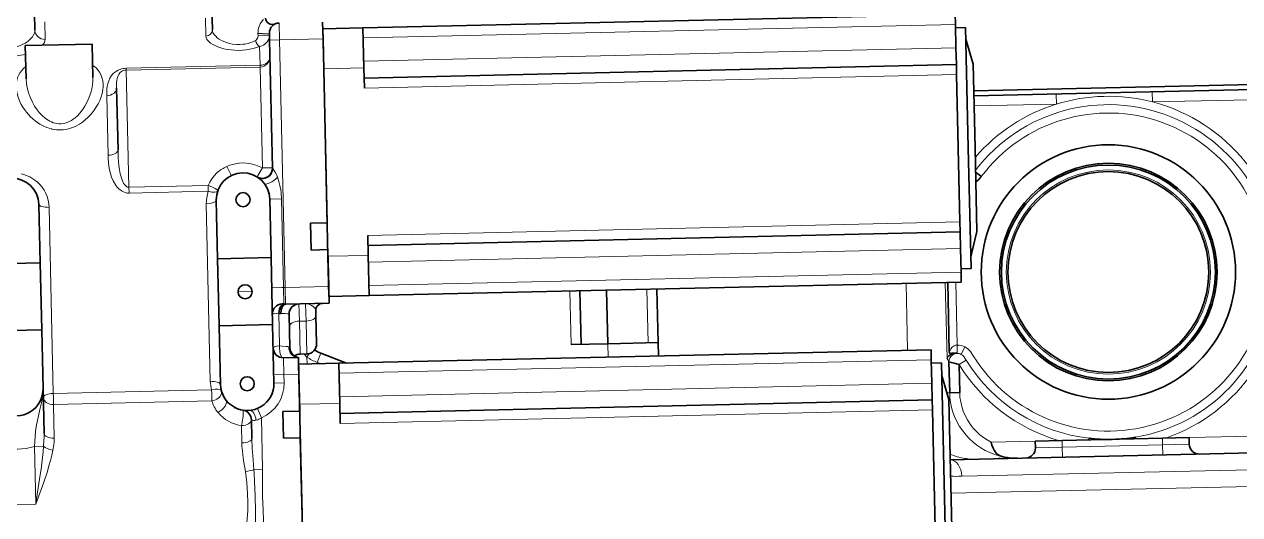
# Model space of a CAD drawing. Header units: inches. Extents: x 185496 to 352137, y 107182 to 179410.
# Drawn here: x 235501.1 to 235864.2, y 166634 to 166780.5 of the extents above; entities that cross this region are included whole.
import ezdxf

# ---------------------------------------------------------------- set-up
doc = ezdxf.new("R2010")
doc.units = ezdxf.units.IN
doc.header["$MEASUREMENT"] = 0
doc.linetypes.add('DASH', pattern=[0.35, 0.25, -0.1])

# ---------------------------------------------------------------- blocks, each defined once
blk = doc.blocks.new('机器人')
at = {"color": 7, "lineweight": 13}
for p, q in [((-1696.54, 554.32), (-1696.54, 708.08)), ((-1691.54, 551.02), (-1691.54, 708.08)), ((-1807.04, 613.87), (-1807.04, 661.02)), ((-1704.54, 584.52), (-1704.54, 614.52)), ((-1807.04, 585.17), (-1807.04, 560.52)), ((-1831.54, 378.52), (-1831.54, 555.52)), ((-1824.54, 378.52), (-1824.54, 555.52)), ((-1816.54, 555.52), (-1816.54, 378.52)), ((-1772.54, 378.52), (-1772.54, 555.52)), ((-1764.54, 378.52), (-1764.54, 555.52)), ((-1757.54, 378.52), (-1757.54, 555.52)), ((-1731.77, 550.74), (-1754.54, 550.74)), ((-1731.54, 369.02), (-1731.54, 546.02)), ((-1724.54, 369.02), (-1724.54, 546.02)), ((-1716.54, 546.02), (-1716.54, 369.02)), ((-1734.54, 539.02), (-1754.54, 539.02)), ((-1831.54, 353.52), (-1757.54, 353.52)), ((-1784.04, 353.02), (-1757.54, 353.02)), ((-1824.07, 347.52), (-1824.07, 307.52)), ((-1823.54, 347.52), (-1823.54, 307.52)), ((-1793.38, 347.52), (-1823.54, 347.52)), ((-1788.5, 331.21), (-1788.5, 307.52)), ((-1786.77, 331.21), (-1786.77, 307.52)), ((-1783.07, 330.52), (-1730.01, 330.52)), ((-1727.44, 330.85), (-1727.44, 283.52)), ((-1724.15, 330.85), (-1724.15, 283.52)), ((-1788.5, 307.52), (-1823.54, 307.52)), ((-1783.07, 283.52), (-1727.44, 283.52))]:
    blk.add_line(p, q, dxfattribs=at)
at = {"color": 7, "lineweight": 35}
for p, q in [((-1810.04, 661.02), (-1810.04, 560.52)), ((-1701.54, 657.53), (-1701.54, 551.02)), ((-1811.54, 560.52), (-1811.54, 653.02)), ((-1706.54, 584.52), (-1706.54, 614.52)), ((-1819.54, 560.52), (-1794.54, 560.52)), ((-1794.54, 560.52), (-1769.54, 560.52)), ((-1830.54, 558.52), (-1794.54, 558.52)), ((-1794.54, 558.52), (-1758.54, 558.52)), ((-1834.54, 378.52), (-1834.54, 555.52)), ((-1819.54, 378.52), (-1819.54, 555.52)), ((-1816.54, 555.52), (-1772.54, 555.52)), ((-1769.54, 378.52), (-1769.54, 555.52)), ((-1754.54, 555.52), (-1754.54, 378.52)), ((-1733.92, 551.46), (-1754.54, 551.46)), ((-1730.54, 549.02), (-1658.54, 549.02)), ((-1719.54, 551.02), (-1669.54, 551.02)), ((-1734.54, 369.02), (-1734.54, 546.02)), ((-1719.54, 369.02), (-1719.54, 546.02)), ((-1716.54, 546.02), (-1672.54, 546.02)), ((-1831.54, 366.52), (-1776.54, 366.52)), ((-1822.54, 366.52), (-1766.54, 366.52)), ((-1722.54, 357.02), (-1666.54, 357.02)), ((-1712.54, 357.02), (-1657.54, 357.02)), ((-1831.54, 350.52), (-1793.26, 350.52)), ((-1766.54, 349.52), (-1746.54, 349.52)), ((-1835, 333.52), (-1868.54, 333.52)), ((-1746.54, 333.52), (-1766.54, 333.52)), ((-1836.07, 280.52), (-1868.54, 280.52)), ((-1766.54, 280.52), (-1746.54, 280.52))]:
    blk.add_line(p, q, dxfattribs=at)
at = {"color": 7, "lineweight": 13, "ltscale": 0.475002}
blk.add_line((-1706.54, 622.52), (-1706.54, 641.52), dxfattribs=at)
at = {"color": 7, "lineweight": 35, "ltscale": 0.05}
for p, q in [((-1706.54, 622.52), (-1704.54, 622.52)), ((-1706.54, 576.52), (-1704.54, 576.52)), ((-1737.54, 359.52), (-1737.54, 357.52)), ((-1833.54, 350.52), (-1831.54, 350.52))]:
    blk.add_line(p, q, dxfattribs=at)
at = {"color": 7, "lineweight": 35, "ltscale": 0.2}
for p, q in [((-1706.54, 622.52), (-1706.54, 614.52)), ((-1706.54, 584.52), (-1706.54, 576.52)), ((-1768.54, 361.52), (-1776.54, 361.52)), ((-1720.54, 352.02), (-1712.54, 352.02))]:
    blk.add_line(p, q, dxfattribs=at)
at = {"color": 7, "lineweight": 13, "ltscale": 0.2}
for p, q in [((-1704.54, 614.52), (-1704.54, 622.52)), ((-1704.54, 576.52), (-1704.54, 584.52))]:
    blk.add_line(p, q, dxfattribs=at)
at = {"color": 7, "lineweight": 13, "ltscale": 0.075}
for p, q in [((-1810.04, 613.87), (-1807.04, 613.87)), ((-1701.54, 614.52), (-1704.54, 614.52)), ((-1807.04, 585.17), (-1810.04, 585.17)), ((-1704.54, 584.52), (-1701.54, 584.52)), ((-1831.54, 350.52), (-1831.54, 353.52)), ((-1757.54, 352.52), (-1757.54, 349.52)), ((-1731.54, 352.52), (-1731.54, 349.52)), ((-1729.04, 352.52), (-1729.04, 349.52))]:
    blk.add_line(p, q, dxfattribs=at)
at = {"color": 7, "lineweight": 13, "ltscale": 0.05}
for p, q in [((-1706.54, 614.52), (-1704.54, 614.52)), ((-1706.54, 584.52), (-1704.54, 584.52)), ((-1747.37, 359.52), (-1747.37, 357.52)), ((-1833.54, 350.52), (-1833.54, 348.52)), ((-1833, 350.52), (-1833, 348.52))]:
    blk.add_line(p, q, dxfattribs=at)
at = {"color": 7, "lineweight": 35, "ltscale": 0.012019}
for p, q in [((-1707.02, 606.41), (-1706.54, 606.47)), ((-1707.02, 592.64), (-1706.54, 592.57))]:
    blk.add_line(p, q, dxfattribs=at)
at = {"color": 7, "lineweight": 13, "ltscale": 0.330296}
blk.add_line((-1706.54, 563.31), (-1706.54, 576.52), dxfattribs=at)
at = {"color": 7, "lineweight": 35, "ltscale": 0.194052}
for p, q in [((-1819.54, 560.52), (-1827.04, 558.52)), ((-1769.54, 560.52), (-1762.04, 558.52)), ((-1719.54, 551.02), (-1727.04, 549.02))]:
    blk.add_line(p, q, dxfattribs=at)
at = {"color": 7, "lineweight": 35, "ltscale": 0.003589}
blk.add_line((-1791.76, 560.59), (-1791.63, 560.52), dxfattribs=at)
at = {"color": 7, "lineweight": 35, "ltscale": 0.053971}
blk.add_line((-1785.95, 562.22), (-1787.28, 560.52), dxfattribs=at)
at = {"color": 7, "lineweight": 35, "ltscale": 0.075}
for p, q in [((-1830.54, 558.52), (-1830.54, 555.52)), ((-1758.54, 558.52), (-1758.54, 555.52)), ((-1831.54, 555.52), (-1834.54, 555.52)), ((-1819.54, 555.52), (-1816.54, 555.52)), ((-1769.54, 555.52), (-1772.54, 555.52)), ((-1754.54, 555.52), (-1757.54, 555.52)), ((-1730.54, 549.02), (-1730.54, 546.02)), ((-1731.54, 546.02), (-1734.54, 546.02)), ((-1716.54, 546.02), (-1719.54, 546.02))]:
    blk.add_line(p, q, dxfattribs=at)
at = {"color": 7, "lineweight": 13, "ltscale": 0.062237}
blk.add_line((-1735.15, 556.16), (-1732.96, 554.97), dxfattribs=at)
at = {"color": 7, "lineweight": 13, "ltscale": 0.0625}
for p, q in [((-1729.91, 554.28), (-1731.18, 556.43)), ((-1729.04, 352.52), (-1731.54, 352.52))]:
    blk.add_line(p, q, dxfattribs=at)
at = {"color": 7, "lineweight": 35, "ltscale": 0.175}
for p, q in [((-1824.54, 555.52), (-1831.54, 555.52)), ((-1757.54, 555.52), (-1764.54, 555.52)), ((-1724.54, 546.02), (-1731.54, 546.02))]:
    blk.add_line(p, q, dxfattribs=at)
at = {"color": 7, "lineweight": 35, "ltscale": 0.125}
for p, q in [((-1819.54, 555.52), (-1824.54, 555.52)), ((-1764.54, 555.52), (-1769.54, 555.52)), ((-1719.54, 546.02), (-1724.54, 546.02)), ((-1831.54, 366.52), (-1836.54, 366.52)), ((-1776.54, 366.52), (-1776.54, 361.52)), ((-1768.54, 361.52), (-1768.54, 366.52)), ((-1752.54, 366.52), (-1757.54, 366.52)), ((-1736.54, 357.02), (-1731.54, 357.02)), ((-1720.54, 352.02), (-1720.54, 357.02)), ((-1712.54, 357.02), (-1712.54, 352.02))]:
    blk.add_line(p, q, dxfattribs=at)
at = {"color": 7, "lineweight": 13, "ltscale": 0.469482}
blk.add_line((-1754.54, 553.85), (-1735.77, 553.85), dxfattribs=at)
at = {"color": 7, "lineweight": 13, "ltscale": 0.06181}
blk.add_line((-1735.77, 553.85), (-1733.29, 553.8), dxfattribs=at)
at = {"color": 7, "lineweight": 13, "ltscale": 0.003115}
blk.add_line((-1733.29, 553.8), (-1733.3, 553.68), dxfattribs=at)
at = {"color": 7, "lineweight": 35, "ltscale": 0.209238}
blk.add_line((-1729.91, 554.28), (-1721.54, 554.28), dxfattribs=at)
at = {"color": 7, "lineweight": 35, "ltscale": 0.07473}
blk.add_line((-1721.54, 554.28), (-1721.54, 551.29), dxfattribs=at)
at = {"color": 7, "lineweight": 35, "ltscale": 0.230869}
blk.add_line((-1721.54, 551.29), (-1730.78, 551.29), dxfattribs=at)
at = {"color": 7, "lineweight": 13, "ltscale": 0.020004}
blk.add_line((-1721.54, 550.49), (-1721.54, 551.29), dxfattribs=at)
at = {"color": 7, "lineweight": 35, "ltscale": 0.400003}
for p, q in [((-1754.54, 464.52), (-1738.54, 464.52)), ((-1738.54, 449.52), (-1754.54, 449.52)), ((-1754.54, 441.52), (-1738.54, 441.52))]:
    blk.add_line(p, q, dxfattribs=at)
at = {"color": 7, "lineweight": 13, "ltscale": 0.400003}
for p, q in [((-1738.54, 461.52), (-1754.54, 461.52)), ((-1738.54, 438.52), (-1754.54, 438.52))]:
    blk.add_line(p, q, dxfattribs=at)
at = {"color": 7, "lineweight": 35, "ltscale": 0.375}
blk.add_line((-1738.54, 464.52), (-1738.54, 449.52), dxfattribs=at)
at = {"color": 7, "lineweight": 35, "ltscale": 0.099997}
blk.add_line((-1738.54, 464.52), (-1734.54, 464.52), dxfattribs=at)
at = {"color": 7, "lineweight": 35, "ltscale": 0.275}
for p, q in [((-1738.54, 438.52), (-1738.54, 449.52)), ((-1768.54, 366.52), (-1757.54, 366.52)), ((-1731.54, 357.02), (-1720.54, 357.02))]:
    blk.add_line(p, q, dxfattribs=at)
at = {"color": 7, "lineweight": 13, "ltscale": 0.099997}
blk.add_line((-1738.54, 449.52), (-1734.54, 449.52), dxfattribs=at)
at = {"color": 7, "lineweight": 35, "ltscale": 0.3}
for p, q in [((-1822.54, 378.52), (-1834.54, 378.52)), ((-1834.54, 378.52), (-1834.54, 366.52)), ((-1766.54, 378.52), (-1754.54, 378.52)), ((-1754.54, 378.52), (-1754.54, 366.52)), ((-1722.54, 369.02), (-1734.54, 369.02)), ((-1734.54, 369.02), (-1734.54, 357.02)), ((-1834.54, 366.52), (-1822.54, 366.52)), ((-1766.54, 366.52), (-1754.54, 366.52)), ((-1722.54, 357.02), (-1734.54, 357.02))]:
    blk.add_line(p, q, dxfattribs=at)
at = {"color": 7, "lineweight": 35, "ltscale": 0.15}
for p, q in [((-1822.54, 378.52), (-1816.54, 378.52)), ((-1772.54, 378.52), (-1766.54, 378.52)), ((-1722.54, 369.02), (-1716.54, 369.02))]:
    blk.add_line(p, q, dxfattribs=at)
at = {"color": 7, "lineweight": 13, "ltscale": 0.3}
for p, q in [((-1822.54, 378.52), (-1822.54, 366.52)), ((-1766.54, 378.52), (-1766.54, 366.52)), ((-1722.54, 369.02), (-1722.54, 357.02))]:
    blk.add_line(p, q, dxfattribs=at)
at = {"color": 7, "lineweight": 35, "ltscale": 0.204995}
blk.add_line((-1734.54, 371.32), (-1737.7, 363.75), dxfattribs=at)
at = {"color": 7, "lineweight": 13, "ltscale": 0.325}
for p, q in [((-1831.54, 353.52), (-1831.54, 366.52)), ((-1757.54, 353.52), (-1757.54, 366.52))]:
    blk.add_line(p, q, dxfattribs=at)
at = {"color": 7, "lineweight": 35, "ltscale": 0.325}
blk.add_line((-1752.54, 366.52), (-1752.54, 353.52), dxfattribs=at)
at = {"color": 7, "lineweight": 13, "ltscale": 0.074999}
blk.add_line((-1734.93, 362.6), (-1737.7, 363.75), dxfattribs=at)
at = {"color": 7, "lineweight": 13, "ltscale": 0.024994}
blk.add_line((-1734.54, 363.52), (-1734.93, 362.6), dxfattribs=at)
at = {"color": 7, "lineweight": 13, "ltscale": 0.129309}
for p, q in [((-1752.54, 359.52), (-1747.37, 359.52)), ((-1752.54, 357.52), (-1747.37, 357.52))]:
    blk.add_line(p, q, dxfattribs=at)
at = {"color": 7, "lineweight": 35, "ltscale": 3.58582e-05}
blk.add_line((-1752.54, 359.52), (-1752.54, 359.52), dxfattribs=at)
at = {"color": 7, "lineweight": 35, "ltscale": 0.043103}
blk.add_line((-1750.54, 362.52), (-1748.82, 362.52), dxfattribs=at)
at = {"color": 7, "lineweight": 35, "ltscale": 0.206897}
blk.add_line((-1740.54, 362.52), (-1748.82, 362.52), dxfattribs=at)
at = {"color": 7, "lineweight": 13, "ltscale": 0.245691}
for p, q in [((-1747.37, 359.52), (-1737.54, 359.52)), ((-1747.37, 357.52), (-1737.54, 357.52))]:
    blk.add_line(p, q, dxfattribs=at)
at = {"color": 7, "lineweight": 13, "ltscale": 0.031564}
blk.add_line((-1736.58, 359.52), (-1737.63, 360.22), dxfattribs=at)
at = {"color": 7, "lineweight": 13, "ltscale": 0.05083}
blk.add_line((-1736.58, 359.52), (-1734.54, 359.52), dxfattribs=at)
at = {"color": 7, "lineweight": 35, "ltscale": 0.1125}
blk.add_line((-1736.54, 352.52), (-1736.54, 357.02), dxfattribs=at)
at = {"color": 7, "lineweight": 13, "ltscale": 0.1125}
blk.add_line((-1731.54, 357.02), (-1731.54, 352.52), dxfattribs=at)
at = {"color": 7, "lineweight": 13, "ltscale": 0.125}
for p, q in [((-1836.54, 353.52), (-1831.54, 353.52)), ((-1752.54, 353.52), (-1757.54, 353.52)), ((-1736.54, 352.52), (-1731.54, 352.52))]:
    blk.add_line(p, q, dxfattribs=at)
at = {"color": 7, "lineweight": 13, "ltscale": 0.0875}
blk.add_line((-1784.04, 349.52), (-1784.04, 353.02), dxfattribs=at)
at = {"color": 7, "lineweight": 13, "ltscale": 0.0125}
for q in [(-1757.54, 353.52), (-1757.54, 352.52)]:
    blk.add_line((-1757.54, 353.02), q, dxfattribs=at)
at = {"color": 7, "lineweight": 13, "ltscale": 0.12395}
blk.add_line((-1752.59, 353.02), (-1757.54, 353.02), dxfattribs=at)
at = {"color": 7, "lineweight": 13, "ltscale": 0.012241}
blk.add_line((-1751.54, 351.91), (-1751.54, 352.4), dxfattribs=at)
at = {"color": 7, "lineweight": 35, "ltscale": 0.25105}
blk.add_line((-1749.54, 354.52), (-1739.5, 354.52), dxfattribs=at)
at = {"color": 7, "lineweight": 13, "ltscale": 0.002911}
blk.add_line((-1739.31, 354.53), (-1739.2, 354.54), dxfattribs=at)
at = {"color": 7, "lineweight": 13, "ltscale": 0.003172}
blk.add_line((-1793.26, 350.52), (-1793.16, 350.6), dxfattribs=at)
at = {"color": 7, "lineweight": 13, "ltscale": 0.002062}
blk.add_line((-1793.16, 350.6), (-1793.1, 350.65), dxfattribs=at)
at = {"color": 7, "lineweight": 35, "ltscale": 0.4375}
for p, q in [((-1766.54, 349.52), (-1784.04, 349.52)), ((-1729.04, 349.52), (-1746.54, 349.52)), ((-1784.04, 333.52), (-1766.54, 333.52)), ((-1746.54, 333.52), (-1729.04, 333.52)), ((-1766.54, 280.52), (-1784.04, 280.52)), ((-1729.04, 280.52), (-1746.54, 280.52))]:
    blk.add_line(p, q, dxfattribs=at)
at = {"color": 7, "lineweight": 35, "ltscale": 0.4}
for p, q in [((-1766.54, 349.52), (-1766.54, 333.52)), ((-1746.54, 333.52), (-1746.54, 349.52)), ((-1766.54, 280.52), (-1766.54, 264.52)), ((-1746.54, 264.52), (-1746.54, 280.52))]:
    blk.add_line(p, q, dxfattribs=at)
at = {"color": 7, "lineweight": 13, "ltscale": 0.243793}
blk.add_line((-1740.1, 351.4), (-1749.86, 351.4), dxfattribs=at)
at = {"color": 7, "lineweight": 13, "ltscale": 0.035}
for p, q in [((-1833.54, 348.52), (-1833.54, 347.12)), ((-1833, 348.52), (-1833, 347.12))]:
    blk.add_line(p, q, dxfattribs=at)
at = {"color": 7, "lineweight": 13, "ltscale": 0.013602}
blk.add_line((-1833, 347.12), (-1833.54, 347.12), dxfattribs=at)
at = {"color": 7, "lineweight": 13, "ltscale": 0.140103}
blk.add_line((-1829.67, 347.52), (-1824.07, 347.52), dxfattribs=at)
at = {"color": 7, "lineweight": 13, "ltscale": 0.013229}
for p, q in [((-1824.07, 347.52), (-1823.54, 347.52)), ((-1824.07, 307.52), (-1823.54, 307.52))]:
    blk.add_line(p, q, dxfattribs=at)
at = {"color": 7, "lineweight": 13, "ltscale": 0.00358}
blk.add_line((-1793.26, 347.44), (-1793.38, 347.52), dxfattribs=at)
at = {"color": 7, "lineweight": 13, "ltscale": 0.075001}
blk.add_line((-1721.59, 344.43), (-1718.8, 345.52), dxfattribs=at)
at = {"color": 7, "lineweight": 13, "ltscale": 0.384122}
blk.add_line((-1718.8, 345.52), (-1703.43, 345.52), dxfattribs=at)
at = {"color": 7, "lineweight": 13, "ltscale": 0.064429}
blk.add_line((-1703.43, 345.52), (-1703.43, 342.94), dxfattribs=at)
at = {"color": 7, "lineweight": 13, "ltscale": 0.105}
blk.add_line((-1756.54, 343.62), (-1756.54, 339.42), dxfattribs=at)
at = {"color": 7, "lineweight": 35, "ltscale": 0.139316}
blk.add_line((-1718.23, 342.52), (-1712.65, 342.52), dxfattribs=at)
at = {"color": 7, "lineweight": 13, "ltscale": 0.00158}
blk.add_line((-1718.08, 343.94), (-1718.07, 343.88), dxfattribs=at)
at = {"color": 7, "lineweight": 13, "ltscale": 0.003315}
blk.add_line((-1794.96, 340.6), (-1794.95, 340.47), dxfattribs=at)
at = {"color": 7, "lineweight": 13, "ltscale": 0.129593}
blk.add_line((-1711.39, 339.52), (-1716.57, 339.52), dxfattribs=at)
at = {"color": 7, "lineweight": 35, "ltscale": 0.000236314}
blk.add_line((-1723.33, 335.92), (-1723.32, 335.93), dxfattribs=at)
at = {"color": 7, "lineweight": 13, "ltscale": 0.135199}
blk.add_line((-1838.54, 331.52), (-1833.14, 331.52), dxfattribs=at)
at = {"color": 7, "lineweight": 13, "ltscale": 0.004774}
blk.add_line((-1792.32, 334.02), (-1792.19, 333.87), dxfattribs=at)
at = {"color": 7, "lineweight": 13, "ltscale": 0.015631}
blk.add_line((-1787.87, 331.21), (-1788.5, 331.21), dxfattribs=at)
at = {"color": 7, "lineweight": 13, "ltscale": 0.027646}
blk.add_line((-1787.87, 331.21), (-1786.77, 331.21), dxfattribs=at)
at = {"color": 7, "lineweight": 13, "ltscale": 0.026617}
for p, q in [((-1726.38, 330.85), (-1727.44, 330.85)), ((-1727.44, 283.52), (-1726.38, 283.52))]:
    blk.add_line(p, q, dxfattribs=at)
at = {"color": 7, "lineweight": 13, "ltscale": 0.055521}
for p, q in [((-1726.38, 330.85), (-1724.15, 330.85)), ((-1726.38, 283.52), (-1724.15, 283.52))]:
    blk.add_line(p, q, dxfattribs=at)
at = {"color": 7, "lineweight": 13, "ltscale": 0.002429}
blk.add_line((-1720.7, 332.56), (-1720.63, 332.62), dxfattribs=at)
at = {"color": 7, "lineweight": 13, "ltscale": 0.043277}
blk.add_line((-1788.5, 307.52), (-1786.77, 307.52), dxfattribs=at)
at = {"color": 7, "lineweight": 35, "ltscale": 0.460593}
blk.add_line((-1799.77, 304.52), (-1818.2, 304.52), dxfattribs=at)
at = {"color": 7, "lineweight": 13, "ltscale": 0.444336}
blk.add_line((-1816.02, 301.52), (-1798.25, 301.52), dxfattribs=at)
at = {"color": 7, "lineweight": 13, "ltscale": 0.000743358}
blk.add_line((-1814.89, 299.52), (-1814.86, 299.5), dxfattribs=at)
at = {"color": 7, "lineweight": 35, "ltscale": 0.25}
for p, q in [((-1831.54, 297.52), (-1831.54, 287.52)), ((-1831.54, 287.52), (-1831.54, 277.52))]:
    blk.add_line(p, q, dxfattribs=at)
at = {"color": 7, "lineweight": 35, "ltscale": 0.248831}
blk.add_line((-1821.59, 297.52), (-1831.54, 297.52), dxfattribs=at)
at = {"color": 7, "lineweight": 13, "ltscale": 0.00345}
blk.add_line((-1807.92, 287.52), (-1807.92, 287.66), dxfattribs=at)
at = {"color": 7, "lineweight": 13, "ltscale": 0.131927}
blk.add_line((-1838.54, 283.52), (-1833.27, 283.52), dxfattribs=at)
at = {"color": 7, "lineweight": 13, "ltscale": 0.000393257}
blk.add_line((-1808.31, 285.38), (-1808.31, 285.39), dxfattribs=at)
at = {"color": 7, "lineweight": 13, "ltscale": 0.003767}
blk.add_line((-1806.44, 284.9), (-1806.48, 284.75), dxfattribs=at)
at = {"color": 7, "lineweight": 13, "ltscale": 0.251511}
blk.add_line((-1714.09, 283.52), (-1724.15, 283.52), dxfattribs=at)
at = {"color": 7, "lineweight": 35, "ltscale": 3.66211e-05}
blk.add_line((-1836.07, 280.52), (-1836.07, 280.52), dxfattribs=at)
at = {"color": 7, "lineweight": 35, "ltscale": 0.337085}
blk.add_line((-1715.56, 280.52), (-1729.04, 280.52), dxfattribs=at)
at = {"color": 7, "lineweight": 35, "ltscale": 0.000216675}
blk.add_line((-1729.04, 280.52), (-1729.04, 280.52), dxfattribs=at)
blk.add_line((-1729.04, 280.52), (-1729.04, 280.52), dxfattribs=at)
at = {"color": 7, "lineweight": 13, "ltscale": 0.068703}
blk.add_line((-1711.75, 277.52), (-1711.75, 280.27), dxfattribs=at)
at = {"color": 7, "lineweight": 35, "ltscale": 0.248856}
blk.add_line((-1821.59, 277.52), (-1831.54, 277.52), dxfattribs=at)
at = {"color": 7, "lineweight": 13, "ltscale": 0.430209}
blk.add_line((-1694.54, 277.52), (-1711.75, 277.52), dxfattribs=at)
at = {"color": 7, "lineweight": 13, "ltscale": 0.25}
blk.add_line((-1694.54, 277.52), (-1694.54, 267.52), dxfattribs=at)
at = {"color": 7, "lineweight": 13}
for points in [[(-1721.54, 551.29), (-1720.09, 551.34), (-1718.64, 551.5), (-1717.2, 551.77), (-1715.79, 552.14), (-1714.41, 552.61), (-1712.9, 553.26), (-1711.44, 554.03), (-1710.06, 554.92), (-1708.76, 555.92), (-1707.67, 556.9), (-1706.65, 557.95), (-1705.72, 559.08), (-1704.87, 560.27), (-1704.1, 561.52), (-1703.42, 562.87), (-1702.83, 564.26), (-1702.35, 565.69), (-1701.98, 567.15)], [(-1701.54, 568.19), (-1701.59, 566.5), (-1701.64, 565.43), (-1701.64, 565.07), (-1701.64, 565), (-1701.63, 564.99), (-1701.63, 564.99), (-1701.63, 564.99), (-1701.63, 564.99), (-1701.63, 564.99), (-1701.62, 564.99), (-1701.62, 565), (-1701.61, 565.04), (-1701.58, 565.21), (-1701.54, 566.04)], [(-1721.54, 554.28), (-1720.14, 554.34), (-1718.74, 554.51), (-1717.36, 554.8), (-1716.01, 555.21), (-1714.7, 555.72), (-1713.34, 556.39), (-1712.05, 557.18), (-1710.84, 558.09), (-1709.71, 559.09), (-1708.8, 560.05), (-1707.96, 561.08), (-1707.21, 562.17), (-1706.54, 563.31)], [(-1735.15, 556.16), (-1734.86, 556.63), (-1734.53, 557.06), (-1734.15, 557.45), (-1733.71, 557.81), (-1733.24, 558.12), (-1732.45, 558.59)], [(-1731.18, 556.43), (-1731.83, 556.06), (-1732.25, 555.79), (-1732.67, 555.4), (-1732.96, 554.97)], [(-1735.77, 553.85), (-1735.72, 553.37), (-1735.54, 552.91), (-1735.36, 552.62), (-1735.15, 552.35)], [(-1735.15, 552.35), (-1734.71, 551.95), (-1734.33, 551.69), (-1733.92, 551.46)], [(-1751.16, 362.24), (-1751.4, 362.03), (-1751.63, 361.78), (-1752.01, 361.25), (-1752.21, 360.88), (-1752.37, 360.51), (-1752.47, 360.16), (-1752.54, 359.52)], [(-1750.54, 362.52), (-1750.75, 362.48), (-1750.96, 362.38), (-1751.16, 362.24)], [(-1790.49, 351.98), (-1789.25, 352.37), (-1787.97, 352.66), (-1786.68, 352.86), (-1785.69, 352.96), (-1784.04, 353.02)], [(-1749.54, 354.52), (-1749.55, 354.52), (-1749.56, 354.51), (-1749.57, 354.5), (-1749.59, 354.45), (-1749.65, 354.05), (-1749.71, 353.31), (-1749.76, 352.02)], [(-1739.77, 354.21), (-1739.86, 353.86), (-1739.94, 353.4), (-1740.06, 352.17), (-1740.1, 351.4)], [(-1739.5, 354.52), (-1739.56, 354.5), (-1739.69, 354.37), (-1739.77, 354.21)], [(-1739.43, 354.53), (-1739.17, 354.59), (-1738.83, 354.68), (-1738.4, 354.74)], [(-1835.67, 347.5), (-1836.46, 347.87), (-1837.11, 348.32), (-1837.42, 348.6), (-1837.67, 348.87)], [(-1830.79, 349.63), (-1830.3, 349.08), (-1830.04, 348.66), (-1829.84, 348.22), (-1829.74, 347.88), (-1829.67, 347.52)], [(-1793.38, 347.52), (-1793.38, 348.04), (-1793.34, 349.77), (-1793.31, 350.23), (-1793.28, 350.48), (-1793.27, 350.52), (-1793.27, 350.52), (-1793.26, 350.52)], [(-1793.1, 350.65), (-1792.64, 350.95), (-1792.03, 351.3), (-1791.29, 351.66), (-1790.49, 351.98)], [(-1749.63, 349.52), (-1749.63, 349.52), (-1749.64, 349.53), (-1749.66, 349.54), (-1749.68, 349.58), (-1749.71, 349.68), (-1749.76, 350.02), (-1749.83, 350.75), (-1749.86, 351.4)], [(-1739.54, 349.52), (-1739.58, 349.53), (-1739.65, 349.57), (-1739.72, 349.66), (-1739.85, 349.93), (-1739.94, 350.25), (-1740.01, 350.64), (-1740.1, 351.4)], [(-1831.46, 346.32), (-1831.63, 346.57), (-1831.89, 346.78), (-1832.38, 347.02), (-1832.78, 347.11), (-1833, 347.12)], [(-1830.41, 341.52), (-1830.45, 342.56), (-1830.51, 343.08), (-1830.69, 344.08), (-1830.88, 344.79), (-1831.11, 345.48), (-1831.46, 346.32)], [(-1829.67, 347.52), (-1829.37, 346.6), (-1829.11, 345.62), (-1828.9, 344.58), (-1828.75, 343.49), (-1828.67, 342.36), (-1828.65, 341.23), (-1828.7, 340.09), (-1828.82, 338.97), (-1829.01, 337.89), (-1829.25, 336.86)], [(-1793.38, 347.52), (-1793.88, 346.58), (-1794.29, 345.59), (-1794.51, 344.9), (-1794.7, 344.2), (-1794.84, 343.49), (-1794.93, 342.77), (-1795, 341.69), (-1794.96, 340.6)], [(-1790.75, 345.88), (-1790.75, 345.88), (-1790.75, 345.88), (-1790.76, 345.88), (-1790.81, 345.91), (-1791.17, 346.12), (-1793.12, 347.35), (-1793.26, 347.44)], [(-1718.8, 345.52), (-1718.55, 345.17), (-1718.34, 344.79), (-1718.2, 344.44), (-1718.08, 343.94)], [(-1703.43, 345.52), (-1701.82, 345.5), (-1698.63, 345.42), (-1695.2, 345.35), (-1693.49, 345.35), (-1690.96, 345.4), (-1688.43, 345.48), (-1685.66, 345.52)], [(-1833.49, 334.09), (-1833.03, 334.47), (-1832.59, 334.93), (-1832.16, 335.5), (-1831.76, 336.14), (-1831.39, 336.86), (-1831.06, 337.67), (-1830.79, 338.55), (-1830.59, 339.48), (-1830.43, 340.74), (-1830.41, 341.52)], [(-1703.43, 342.94), (-1707.57, 342.69), (-1709.61, 342.59), (-1712.65, 342.52)], [(-1703.43, 342.94), (-1702.26, 343), (-1699.9, 343.07), (-1695.38, 343.11), (-1690.96, 343.1), (-1687.42, 343.03), (-1685.66, 342.94)], [(-1791.31, 338.17), (-1791.31, 338.17), (-1791.34, 338.15), (-1791.65, 338.02), (-1794.08, 336.91)], [(-1720.63, 332.62), (-1719.8, 333.34), (-1719.03, 334.16), (-1718.55, 334.78), (-1718.1, 335.46), (-1717.5, 336.56), (-1717.03, 337.74), (-1716.77, 338.62), (-1716.57, 339.52)], [(-1702.81, 340.37), (-1705.53, 340), (-1706.89, 339.83), (-1708.89, 339.63), (-1710.57, 339.53), (-1711.39, 339.52)], [(-1686.28, 340.37), (-1688.73, 340.64), (-1691.2, 340.8), (-1693.69, 340.87), (-1696.18, 340.86), (-1697.85, 340.8), (-1699.52, 340.7), (-1701.17, 340.56), (-1702.81, 340.37)], [(-1835, 333.52), (-1834.51, 333.59), (-1834, 333.78), (-1833.49, 334.09)], [(-1829.25, 336.86), (-1829.54, 335.91), (-1829.87, 335.02), (-1830.23, 334.23), (-1830.63, 333.52), (-1831.04, 332.92), (-1831.47, 332.42), (-1831.9, 332.02), (-1832.33, 331.74), (-1832.76, 331.57), (-1833.14, 331.52)], [(-1792.19, 333.87), (-1791.37, 333.04), (-1790.47, 332.31), (-1789.52, 331.7), (-1788.5, 331.21)], [(-1816.02, 301.52), (-1817.39, 301.57), (-1818.07, 301.63), (-1818.73, 301.73), (-1819.59, 301.92), (-1820.43, 302.2), (-1821.23, 302.58), (-1821.99, 303.09), (-1822.47, 303.52), (-1822.91, 304.02), (-1823.3, 304.6), (-1823.56, 305.11), (-1823.78, 305.67)], [(-1823.54, 307.52), (-1823.51, 307.12), (-1823.43, 306.74), (-1823.31, 306.4), (-1823.14, 306.09), (-1822.95, 305.82), (-1822.74, 305.59), (-1822.26, 305.23), (-1821.71, 304.97), (-1821.11, 304.78), (-1820.46, 304.65), (-1819.75, 304.57), (-1818.99, 304.53), (-1818.2, 304.52)], [(-1799.77, 304.52), (-1797.44, 304.56), (-1796.25, 304.61), (-1795.04, 304.7), (-1793.82, 304.84), (-1792.6, 305.04), (-1791.98, 305.18), (-1791.06, 305.43), (-1790.17, 305.77), (-1789.79, 305.96), (-1789.42, 306.18), (-1789.13, 306.4), (-1788.86, 306.66), (-1788.7, 306.88), (-1788.57, 307.13), (-1788.5, 307.52)], [(-1786.77, 307.52), (-1786.81, 306.94), (-1786.95, 306.38), (-1787.16, 305.84), (-1787.36, 305.46), (-1787.77, 304.88)], [(-1787.77, 304.88), (-1788.15, 304.46), (-1788.56, 304.08), (-1789.02, 303.72), (-1789.51, 303.39), (-1790.02, 303.1), (-1790.54, 302.85), (-1791.61, 302.42), (-1792.71, 302.1), (-1793.81, 301.87), (-1794.92, 301.7), (-1796.02, 301.6), (-1797.14, 301.54), (-1798.25, 301.52)], [(-1825.24, 297.52), (-1824.86, 297.99), (-1824.47, 298.41), (-1823.82, 298.99), (-1823.13, 299.47), (-1822.4, 299.87)], [(-1822.4, 299.87), (-1821.48, 300.21), (-1820.53, 300.43), (-1819.54, 300.52), (-1818.78, 300.51), (-1817.75, 300.39), (-1816.72, 300.16), (-1815.68, 299.83), (-1814.89, 299.52)], [(-1814.86, 299.5), (-1813.69, 298.92), (-1812.54, 298.22), (-1811.78, 297.69), (-1811.03, 297.09), (-1810.31, 296.44), (-1809.61, 295.73), (-1808.94, 294.96), (-1808.32, 294.13), (-1807.73, 293.2)], [(-1821.59, 297.52), (-1820.46, 297.47), (-1819.32, 297.32), (-1818.16, 297.08), (-1816.99, 296.74)], [(-1816.99, 296.74), (-1815.65, 296.24), (-1814.33, 295.62), (-1813.06, 294.9), (-1812.3, 294.4), (-1811.57, 293.85), (-1810.87, 293.25), (-1810.21, 292.61), (-1809.6, 291.89)], [(-1807.92, 287.66), (-1808.02, 288.6), (-1808.26, 289.52), (-1808.52, 290.17), (-1808.84, 290.78), (-1809.2, 291.35), (-1809.6, 291.89)], [(-1807.73, 293.2), (-1807.12, 292.04), (-1806.86, 291.42), (-1806.63, 290.79), (-1806.44, 290.14), (-1806.29, 289.48), (-1806.13, 288.3), (-1806.11, 287.7)], [(-1833.27, 283.52), (-1832.82, 283.45), (-1832.36, 283.26), (-1831.9, 282.94), (-1831.54, 282.62)], [(-1817.1, 278.27), (-1815.86, 278.72), (-1814.64, 279.26), (-1813.43, 279.91), (-1812.26, 280.68), (-1811.5, 281.25), (-1810.92, 281.75), (-1810.36, 282.28), (-1809.88, 282.81), (-1809.43, 283.37)], [(-1809.43, 283.37), (-1809.1, 283.84), (-1808.8, 284.33), (-1808.54, 284.84), (-1808.31, 285.38)], [(-1793.31, 275.43), (-1792.97, 276.48), (-1792.66, 277.23), (-1792.3, 277.96), (-1791.73, 278.89), (-1791.07, 279.75), (-1790.53, 280.35), (-1789.95, 280.9), (-1789.11, 281.57), (-1788.22, 282.14), (-1787.27, 282.62), (-1786.29, 283), (-1785.24, 283.29), (-1784.16, 283.46), (-1783.07, 283.52)], [(-1724.15, 283.52), (-1724.19, 282.98), (-1724.31, 282.43), (-1724.5, 281.91), (-1724.84, 281.36), (-1725.04, 281.12), (-1725.28, 280.91), (-1725.62, 280.7), (-1725.99, 280.57), (-1726.38, 280.52)], [(-1714.09, 283.52), (-1713.5, 283.5), (-1712.91, 283.45), (-1712.13, 283.33), (-1710.55, 283.02)], [(-1831, 272.52), (-1831.02, 273.2), (-1831.09, 273.88), (-1831.2, 274.55), (-1831.35, 275.19), (-1831.53, 275.81), (-1831.74, 276.4), (-1832.25, 277.47), (-1832.84, 278.4), (-1833.48, 279.16), (-1834.14, 279.76), (-1834.49, 280), (-1835.16, 280.34), (-1835.49, 280.45), (-1836.07, 280.52)], [(-1807.56, 282.12), (-1808.01, 281.37), (-1808.5, 280.66), (-1809.04, 279.96), (-1809.62, 279.31), (-1810.26, 278.65), (-1810.93, 278.04), (-1811.66, 277.44), (-1812.42, 276.9), (-1813.21, 276.39), (-1814.01, 275.94), (-1815.11, 275.43), (-1816.22, 275.02), (-1817.27, 274.74), (-1818.32, 274.57), (-1819.33, 274.52), (-1820.29, 274.58), (-1821.16, 274.74), (-1822.01, 275.01), (-1822.82, 275.39), (-1823.55, 275.85), (-1824.16, 276.33), (-1824.72, 276.89), (-1825.24, 277.52)], [(-1718.99, 278.49), (-1720.87, 278.93), (-1722.75, 279.44), (-1724.7, 279.95), (-1725.74, 280.18), (-1726.8, 280.36), (-1727.91, 280.48), (-1729.04, 280.52)], [(-1711.75, 280.27), (-1713.5, 280.42), (-1714.39, 280.48), (-1715.56, 280.52)], [(-1711.75, 280.27), (-1710.07, 280.09), (-1708.38, 279.88), (-1704.96, 279.37), (-1703.24, 279.09), (-1698.05, 278.17), (-1694.54, 277.52)], [(-1710.55, 283.02), (-1708.99, 282.66), (-1707.42, 282.24), (-1705.83, 281.75), (-1704.24, 281.23), (-1701.03, 280.07), (-1697.82, 278.83), (-1694.54, 277.52)], [(-1821.59, 277.52), (-1820.25, 277.59), (-1818.9, 277.8), (-1817.55, 278.13), (-1817.1, 278.27)], [(-1711.75, 277.52), (-1714.73, 277.81), (-1716.19, 278), (-1718.31, 278.35), (-1718.99, 278.49)]]:
    blk.add_lwpolyline(points, dxfattribs=at)
at = {"color": 7, "lineweight": 35}
for points in [[(-1701.98, 567.15), (-1702.16, 566.51), (-1702.4, 565.92), (-1702.71, 565.38), (-1703.11, 564.91), (-1703.57, 564.51), (-1704.1, 564.17), (-1704.68, 563.89), (-1705.62, 563.55), (-1706.54, 563.31)], [(-1733.44, 551.55), (-1733.33, 551.69), (-1733.31, 551.85), (-1733.34, 552.24), (-1733.3, 553.68)], [(-1733.3, 553.68), (-1733.32, 553.17), (-1733.27, 552.7), (-1733.17, 552.27), (-1733.02, 551.89), (-1732.84, 551.57), (-1732.64, 551.3), (-1732.42, 551.09), (-1732.2, 550.92), (-1731.77, 550.74)], [(-1733.92, 551.46), (-1733.62, 551.49), (-1733.44, 551.55)], [(-1752.41, 352.52), (-1752.21, 352.33), (-1751.96, 352.14), (-1751.35, 351.82), (-1751.05, 351.71), (-1750.49, 351.54), (-1749.86, 351.4)]]:
    blk.add_lwpolyline(points, dxfattribs=at)
for centre, radius in [((-1756.54, 599.52), 38), ((-1756.54, 599.52), 32.5), ((-1756.54, 599.52), 31.96), ((-1756.54, 599.52), 30), ((-1784.04, 341.52), 2.1), ((-1756.54, 341.52), 2.1), ((-1729.04, 341.52), 2.1)]:
    blk.add_circle(centre, radius, dxfattribs=at)
at = {"color": 7, "lineweight": 13}
blk.add_circle((-1756.54, 599.52), 30.5, dxfattribs=at)
at = {"color": 7, "lineweight": 35}
for centre, radius, start, end in [((-1756.54, 599.52), 140, 321.3178, 105.7493), ((-1704.54, 625.52), 3, 270, 360), ((-1756.54, 599.52), 50, 0.0998, 7.9139), ((-1756.54, 599.52), 50, 352.0861, 359.9002), ((-1704.54, 573.52), 3, 0, 90), ((-1720.09, 571.17), 18.55, 347.4796, 359.8981), ((-1708.21, 565.96), 6.66, 354.9699, 0.1808), ((-1790.67, 556.22), 7.63, 34.2606, 51.7577), ((-1984.61, 626.37), 264.7, 343.5223, 344.1959), ((-1750.54, 364.52), 2, 180, 270), ((-1751.54, 369.52), 15, 329.2446, 337.3801), ((-1740.54, 359.52), 3, 0, 90), ((-1749.54, 357.52), 3, 180, 270), ((-1739.5, 357.52), 3, 270, 350.4059), ((-1734.54, 357.52), 3, 180, 214.2752), ((-1838.13, 351.52), 2, 270, 23.263), ((-1833.54, 353.52), 3, 180, 270), ((-1749.63, 352.52), 3, 170.4059, 180), ((-1749.63, 352.52), 3, 170.4059, 180), ((-1749.63, 352.52), 3, 180, 270), ((-1749.63, 352.52), 3, 180, 270), ((-1755.54, 353.52), 3, 350.4014, 0.0008), ((-1739.54, 352.52), 3, 270, 360), ((-1739.5, 355.01), 0.492, 269.9781, 278.8701), ((-1739.37, 355.42), 0.893, 266.4097, 273.5899), ((-1793.26, 347.52), 3, 334.1676, 90), ((-1784.04, 341.52), 8, 90, 270), ((-1752.34, 352.09), 2.58, 344.2954, 358.3862), ((-1729.04, 341.52), 8, 270, 90), ((-1794.45, 348.17), 4.35, 328.6478, 333.2127), ((-1718.23, 339.52), 3, 90, 169.5243), ((-1728.99, 341.5), 7.94, 329.0732, 332.1638), ((-1784.04, 341.72), 8.2, 266.902, 269.9486), ((-1784.04, 272.52), 8, 90, 270), ((-1729.04, 272.52), 8, 270, 90)]:
    blk.add_arc(centre, radius, start, end, dxfattribs=at)
at = {"color": 7, "lineweight": 13}
for centre, radius, start, end in [((-1756.54, 599.52), 135, 319.5978, 106.3487), ((-1756.54, 599.52), 52.5, 17.7528, 164.1342), ((-1756.54, 599.52), 50, 7.9139, 231.2621), ((-1756.54, 599.52), 47.5, 300.4806, 231.7539), ((-1756.54, 599.52), 52.5, 164.1345, 227.8697), ((-1756.54, 599.52), 50, 300.4806, 352.0861), ((-1756.54, 599.52), 52.5, 300.4808, 342.2471), ((-1790, 547.71), 13, 97.8016, 99.6696), ((-1730.73, 553.75), 5.03, 151.3263, 178.8282), ((-1730.74, 553.71), 2.55, 150.4797, 177.9817), ((-1758.88, 554.36), 62.34, 356.9357, 359.9707), ((-1756.54, 597.03), 52.5, 298.1544, 299.391), ((-1745.84, 369.45), 13.58, 307.6722, 313.0258), ((-1751.54, 369.52), 18, 326.251, 337.3801), ((-1729.04, 341.52), 11, 21.3237, 90), ((-1833.02, 347.42), 3.1, 67.2753, 89.5973), ((-1833.18, 347.01), 3.54, 47.6737, 67.4738), ((-1826.54, 347.52), 3, 359.9959, 89.7487), ((-1739.55, 359.13), 7.76, 265.8727, 270.0138), ((-1833.56, 353.19), 6.07, 249.6525, 270.1554), ((-1720.88, 343.52), 2.84, 339.2839, 7.1203), ((-1783.14, 341.48), 11.85, 184.8888, 202.668), ((-1722.11, 318.26), 21.97, 75.4191, 79.8321), ((-1783.81, 341.18), 11.12, 202.5685, 220.0881), ((-1775.17, 326.51), 14.13, 154.0183, 160.5829), ((-1783.07, 340.8), 10.28, 248.9028, 269.982), ((-1730.01, 340.76), 10.24, 269.9965, 284.5524), ((-1726.71, 332.14), 1.66, 78.5297, 103.782), ((-1726.75, 340.41), 9.91, 285.163, 307.5917), ((-1818.1, 307.51), 5.97, 179.9233, 197.9751), ((-1814.04, 287.55), 6.12, 339.3659, 359.7515), ((-1816.51, 287.53), 10.41, 345.3399, 0.9354), ((-1817.94, 287.93), 11.89, 330.7583, 344.4756), ((-1847.66, 272.69), 19.28, 5.9982, 14.5241), ((-1729.04, 272.52), 18, 343.8726, 16.1274)]:
    blk.add_arc(centre, radius, start, end, dxfattribs=at)
for centre, major_axis, ratio, start_param, end_param in [((-1721.54, 558.94), (-20, 0), 0.996395, 2.73266, 3.141593), ((-1730.78, 553.78), (1.23, -2.18), 0.985284, 3.7066, 5.763851), ((-1696.54, 550.98), (5, 0), 0.668773, 1.570796, 3.129434), ((-1748.82, 359.52), (0, 3), 0.482759, 4.712389, 6.283185), ((-1745.92, 357.52), (0, -3), 0.482759, 4.712389, 6.283185), ((-1739.54, 357.02), (3, 0), 0.940088, 4.638174, 6.283185), ((-1739.54, 352.52), (3, 0), 0.381711, 4.712389, 6.283185), ((-1826.54, 347.52), (0, -3), 0.823482, 1.570796, 3.13759), ((-1793.1, 347.77), (2.47, -1.7), 0.940162, 0.000036, 2.146626), ((-1790.49, 350.43), (1.76, -2.43), 0.332146, 0.000002, 2.001018), ((-1831.46, 347.52), (1.87, 0.71), 0.574004, 4.49739, 5.697876), ((-1718.07, 342.23), (2.99, 0.19), 0.547752, 1.535503, 3.141651), ((-1718.23, 339.52), (0, 3), 0.550775, 4.712389, 6.283185), ((-1712.65, 339.52), (0, -3), 0.421181, 1.570796, 3.141593), ((-1703.43, 340.37), (0.37, -2.98), 0.205152, 1.544976, 2.591203), ((-1718.23, 339.52), (2.95, -0.55), 0.119125, 1.592819, 3.141593), ((-1787.87, 331.21), (-1.04, -2.81), 0.195892, 3.141593, 4.227119), ((-1722.66, 332.56), (1.74, -2.44), 0.575768, 1.181781, 3.135409), ((-1835, 331.52), (0, 2), 0.93405, 4.712389, 6.283185), ((-1787.87, 331.21), (-1.04, -2.81), 0.348406, 1.699507, 3.141593), ((-1784.04, 330.52), (0, 3), 0.323529, 4.712389, 6.283185), ((-1729.04, 330.52), (0, 3), 0.323529, 6.283185, 7.853982), ((-1726.38, 330.85), (0.73, -2.91), 0.345604, 3.141593, 4.626187), ((-1726.38, 330.85), (0.73, -2.91), 0.730028, 1.390245, 2.811602), ((-1818.2, 301.52), (0, 3), 0.725318, 4.712389, 6.283185), ((-1799.77, 301.52), (0, 3), 0.508569, 4.712389, 6.283185), ((-1836.07, 283.52), (0, -3), 0.935646, 0, 1.570796), ((-1784.04, 283.52), (0, -3), 0.323529, 6.283185, 7.853982), ((-1726.38, 283.52), (0, 3), 0.354922, 1.570796, 3.141593), ((-1715.56, 283.52), (0, 3), 0.488759, 3.141593, 4.712389), ((-1711.75, 283.02), (-0.56, -2.95), 0.394189, 0.451615, 1.646023)]:
    blk.add_ellipse(centre, major_axis=major_axis, ratio=ratio, start_param=start_param, end_param=end_param, dxfattribs=at)
at = {"color": 7, "lineweight": 35}
for centre, major_axis, ratio, start_param, end_param in [((-1749.62, 352.52), (2.96, -0.5), 0.382052, 3.141509, 3.557206), ((-1749.54, 353.52), (3, 0), 0.501309, 3.141593, 4.640096)]:
    blk.add_ellipse(centre, major_axis=major_axis, ratio=ratio, start_param=start_param, end_param=end_param, dxfattribs=at)

msp = doc.modelspace()

# ---------------------------------------------------------------- linework, layer by layer
at = {"color": 5, "linetype": 'DASH'}
msp.add_circle((235825, 166706.46, 276290.76), 1900, dxfattribs=at)

# ---------------------------------------------------------------- block references
at = {"rotation": 271.3046472960784}
msp.add_blockref('机器人', (235265.63, 164936.72, 276290.76), dxfattribs=at)

doc.saveas('drawing.dxf')
